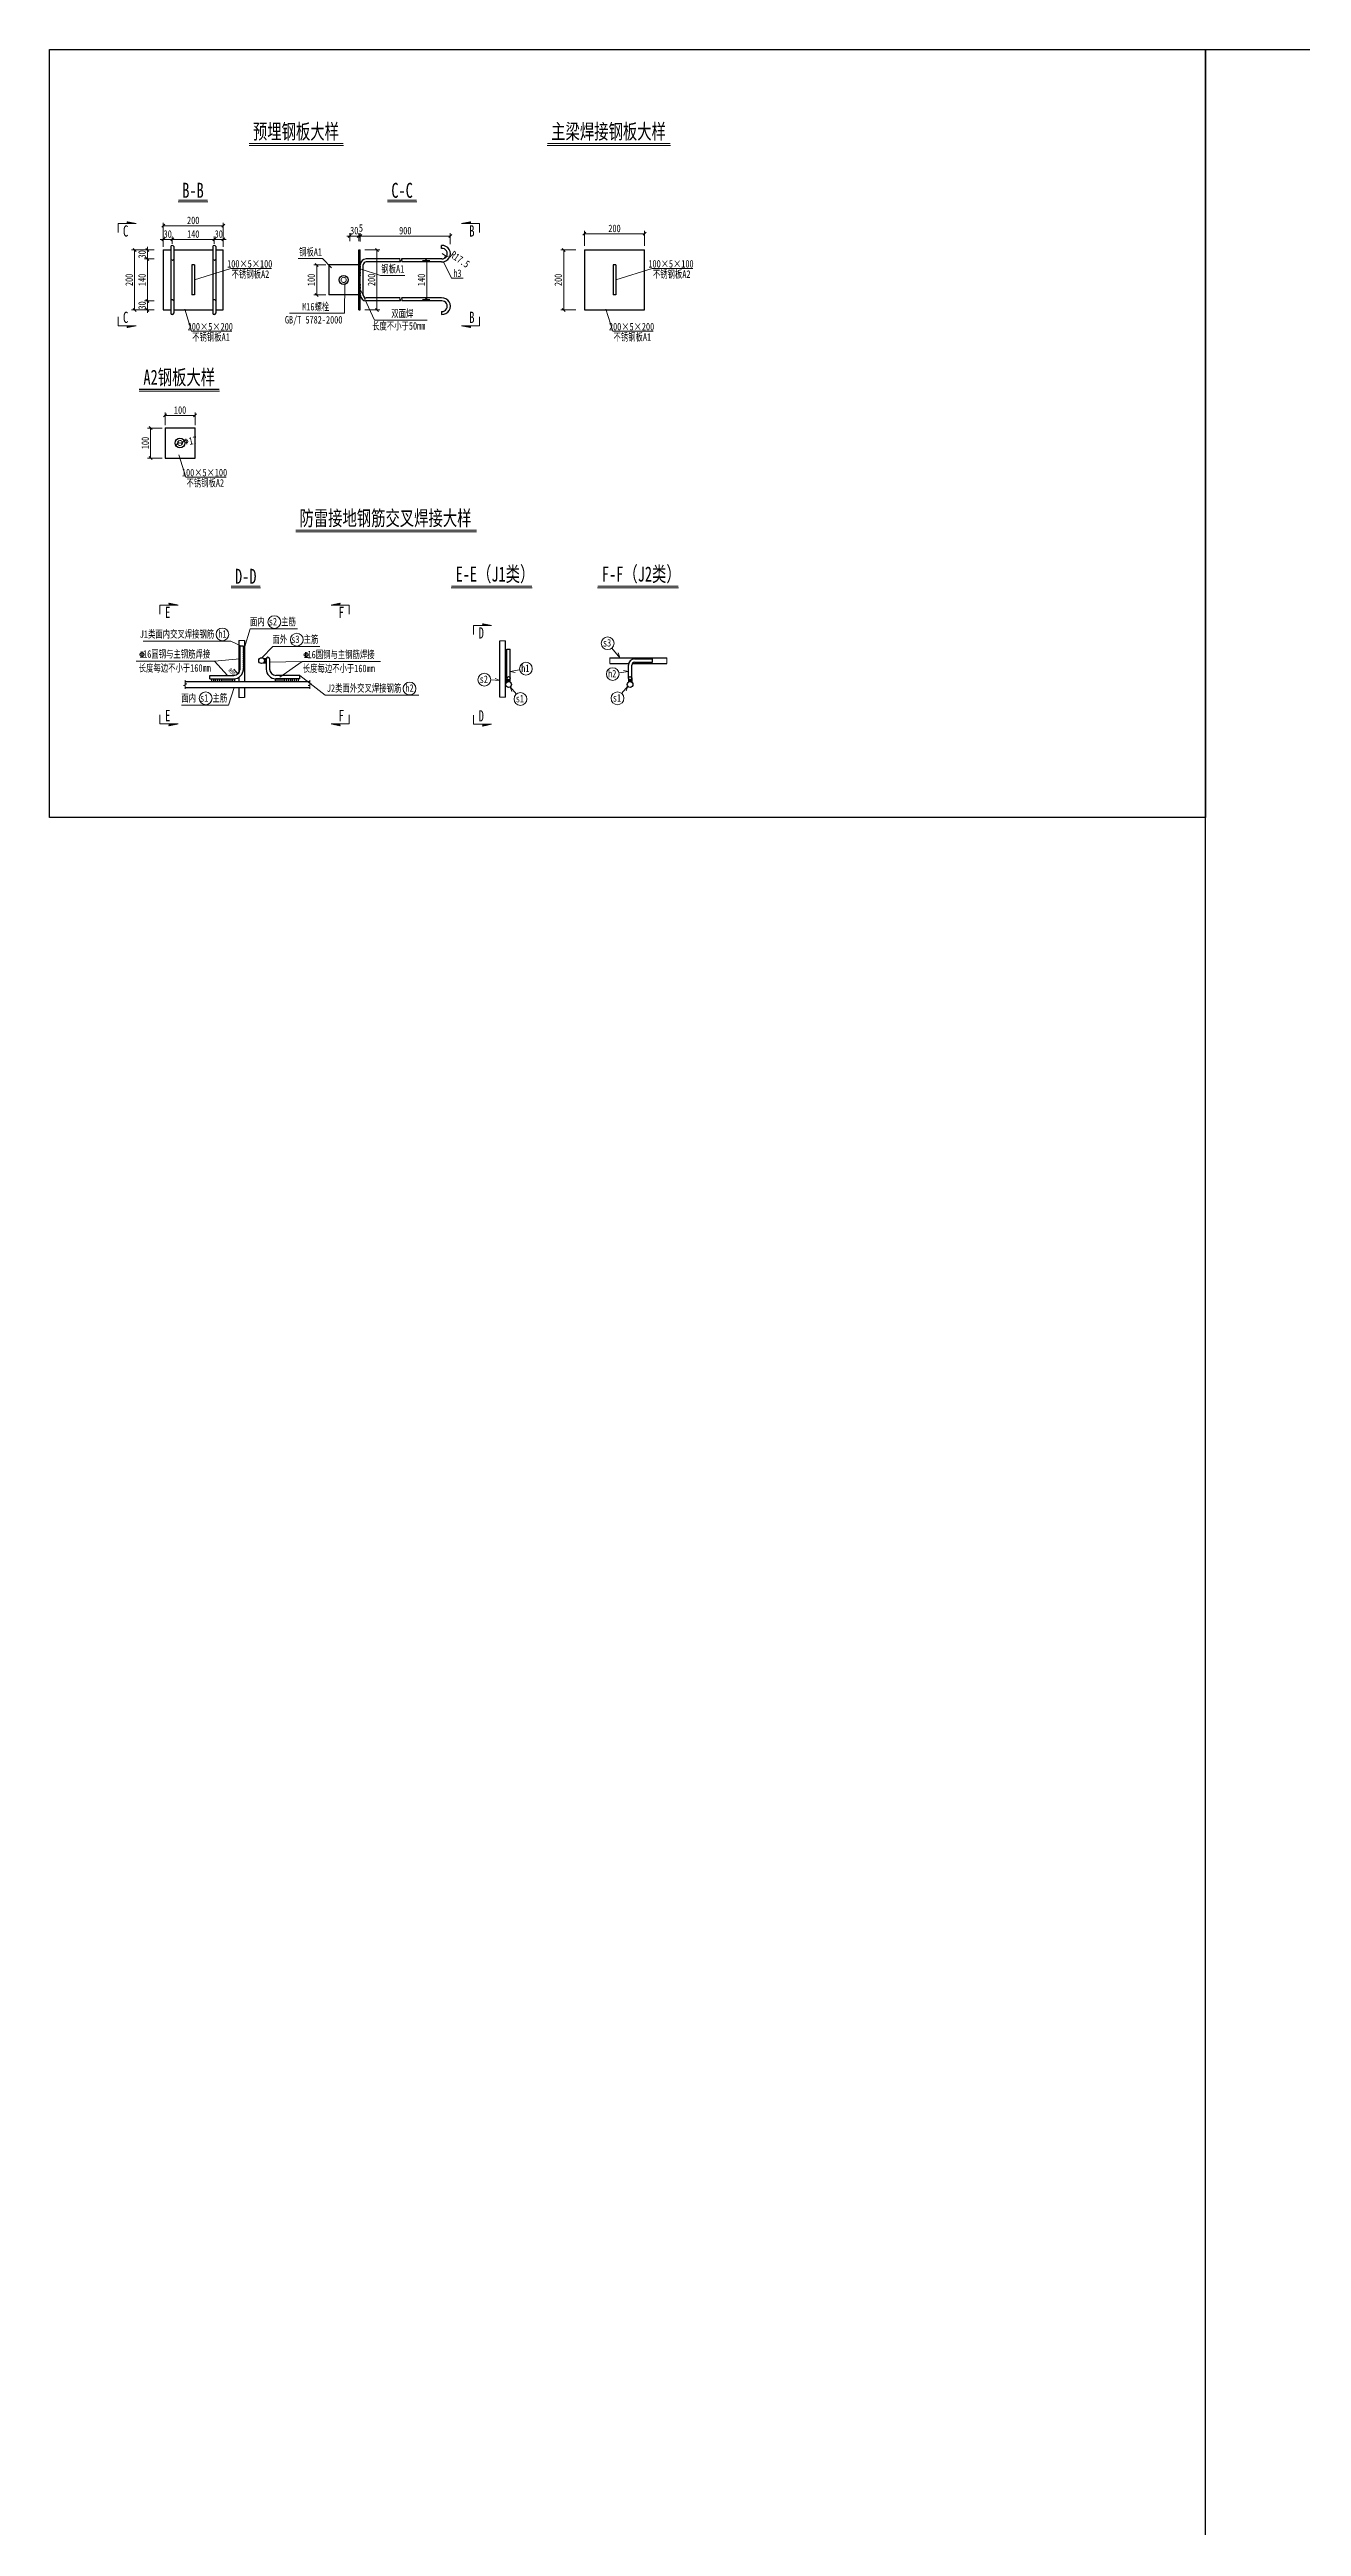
# Model space of a CAD drawing. Header units: millimetres. Extents: x 18555 to 22790, y 4334 to 6892.
# Drawn here: x 18555 to 18972, y 6067 to 6892 of the extents above; entities that cross this region are included whole.
import ezdxf
from ezdxf.enums import TextEntityAlignment as Align

# ---------------------------------------------------------------- set-up
doc = ezdxf.new("R2010")
doc.units = ezdxf.units.MM
doc.linetypes.add('DASHED', pattern=[0.75, 0.5, -0.25])
doc.layers.get('0').update_dxf_attribs({"lineweight": 15})
doc.layers.get('Defpoints').update_dxf_attribs({"color": 8})
for name, color, linetype, lineweight in [('Dim', 4, 'Continuous', 15), ('文字', 7, 'Continuous', 15), ('标注', 4, 'Continuous', 13), ('标注线及字体', 2, 'Continuous', 15), ('虚线', 7, 'DASHED', 15)]:
    doc.layers.add(name, color=color, linetype=linetype, lineweight=lineweight)
doc.layers.add('LINE', color=1, linetype='Continuous')
doc.layers.add('钢筋图构造线', color=7, linetype='Continuous')
doc.styles.add('111', font='仿宋_GB2312.TTF', dxfattribs={"width": 0.7})
doc.styles.add('BM_Dim', font='', dxfattribs={"width": 0.85})
doc.styles.add('FS', font='', dxfattribs={"width": 0.75})
doc.styles.get('BM_Dim').set_extended_font_data('仿宋_GB2312')
doc.styles.get('FS').set_extended_font_data('仿宋_GB2312')
doc.dimstyles.new('200', dxfattribs={"dimscale": 0, "dimtxt": 2.5, "dimasz": 1, "dimexe": 1, "dimexo": 1, "dimgap": 0.6, "dimtad": 1, "dimdec": 1, "dimlfac": 10, "dimdsep": 46, "dimtxsty": '111', "dimblk": 'OBLIQUE', "dimcen": 0, "dimclrd": 4, "dimclre": 4, "dimclrt": 4, "dimadec": 1, "dimazin": 2, "dimtfac": 1, "dimtdec": 0, "dimtix": 1, "dimtmove": 2, "dimatfit": 3, "dimfxl": 4, "dimfxlon": 1, "dimtolj": 1, "dimlwd": -1, "dimlwe": -1, "dimarcsym": 0})

# ---------------------------------------------------------------- blocks, each defined once
blk = doc.blocks.new('_Oblique')
at = {"color": 0, "linetype": 'ByBlock', "lineweight": -2}
blk.add_line((-0.5, -0.5), (0.5, 0.5), dxfattribs=at)
blk = doc.blocks.new('*D27')
at = {"color": 4}
for p, q in [((18592.79, 6829.34), (18592.79, 6834.34)), ((18592.79, 6833.34), (18612.79, 6833.34)), ((18612.79, 6829.34), (18612.79, 6834.34))]:
    blk.add_line(p, q, dxfattribs=at)
at = {"layer": 'Defpoints', "color": 0}
for p in [(18612.79, 6833.34), (18592.79, 6825.31), (18612.79, 6825.31)]:
    blk.add_point(p, dxfattribs=at)
at = {"color": 4, "rotation": 180}
blk.add_blockref('_Oblique', (18592.79, 6833.34), dxfattribs=at)
at = {"color": 4}
blk.add_blockref('_Oblique', (18612.79, 6833.34), dxfattribs=at)
at = {"color": 4, "insert": (18602.79, 6835.13), "char_height": 2.5, "attachment_point": 5, "style": '111'}
blk.add_mtext('\\A1;200', dxfattribs=at)
blk = doc.blocks.new('*D28')
at = {"color": 4}
for p, q in [((18592.79, 6828.78), (18591.79, 6828.78)), ((18592.79, 6826.31), (18592.79, 6829.78)), ((18592.79, 6828.78), (18595.79, 6828.78)), ((18595.79, 6827.81), (18595.79, 6829.78)), ((18595.79, 6828.78), (18596.79, 6828.78))]:
    blk.add_line(p, q, dxfattribs=at)
at = {"layer": 'Defpoints', "color": 0}
for p in [(18592.79, 6825.31), (18595.79, 6828.78), (18595.79, 6826.81)]:
    blk.add_point(p, dxfattribs=at)
at = {"color": 4}
blk.add_blockref('_Oblique', (18592.79, 6828.78), dxfattribs=at)
at = {"color": 4, "rotation": 180}
blk.add_blockref('_Oblique', (18595.79, 6828.78), dxfattribs=at)
at = {"color": 4, "insert": (18594.29, 6830.57), "char_height": 2.5, "attachment_point": 5, "style": '111'}
blk.add_mtext('\\A1;30', dxfattribs=at)
blk = doc.blocks.new('*D29')
at = {"color": 4}
for p, q in [((18595.79, 6827.29), (18595.79, 6829.78)), ((18595.79, 6828.78), (18609.79, 6828.78)), ((18609.79, 6827.29), (18609.79, 6829.78))]:
    blk.add_line(p, q, dxfattribs=at)
at = {"layer": 'Defpoints', "color": 0}
for p in [(18595.79, 6826.29), (18609.79, 6828.78), (18609.79, 6826.29)]:
    blk.add_point(p, dxfattribs=at)
at = {"color": 4, "rotation": 180}
blk.add_blockref('_Oblique', (18595.79, 6828.78), dxfattribs=at)
at = {"color": 4}
blk.add_blockref('_Oblique', (18609.79, 6828.78), dxfattribs=at)
at = {"color": 4, "insert": (18602.79, 6830.57), "char_height": 2.5, "attachment_point": 5, "style": '111'}
blk.add_mtext('\\A1;140', dxfattribs=at)
blk = doc.blocks.new('*D30')
at = {"color": 4}
for p, q in [((18609.79, 6828.78), (18608.79, 6828.78)), ((18609.79, 6827.81), (18609.79, 6829.78)), ((18609.79, 6828.78), (18612.79, 6828.78)), ((18612.79, 6826.31), (18612.79, 6829.78)), ((18612.79, 6828.78), (18613.79, 6828.78))]:
    blk.add_line(p, q, dxfattribs=at)
at = {"layer": 'Defpoints', "color": 0}
for p in [(18609.79, 6826.81), (18612.79, 6828.78), (18612.79, 6825.31)]:
    blk.add_point(p, dxfattribs=at)
at = {"color": 4}
blk.add_blockref('_Oblique', (18609.79, 6828.78), dxfattribs=at)
at = {"color": 4, "rotation": 180}
blk.add_blockref('_Oblique', (18612.79, 6828.78), dxfattribs=at)
at = {"color": 4, "insert": (18611.29, 6830.57), "char_height": 2.5, "attachment_point": 5, "style": '111'}
blk.add_mtext('\\A1;30', dxfattribs=at)
blk = doc.blocks.new('*D31')
at = {"color": 4}
for p, q in [((18587.25, 6825.31), (18582.25, 6825.31)), ((18583.25, 6825.31), (18583.25, 6805.31)), ((18587.25, 6805.31), (18582.25, 6805.31))]:
    blk.add_line(p, q, dxfattribs=at)
at = {"layer": 'Defpoints', "color": 0}
for p in [(18590.79, 6825.31), (18583.25, 6805.31), (18590.79, 6805.31)]:
    blk.add_point(p, dxfattribs=at)
at = {"color": 4}
for p, rotation in [((18583.25, 6825.31), 90), ((18583.25, 6805.31), 270)]:
    blk.add_blockref('_Oblique', p, dxfattribs=dict(at, rotation=rotation))
at = {"color": 4, "insert": (18581.46, 6815.31), "char_height": 2.5, "attachment_point": 5, "rotation": 90, "style": '111'}
blk.add_mtext('\\A1;200', dxfattribs=at)
blk = doc.blocks.new('*D32')
at = {"color": 4}
for p, q in [((18589.79, 6825.31), (18586.55, 6825.31)), ((18587.55, 6825.31), (18587.55, 6826.31)), ((18587.55, 6825.31), (18587.55, 6822.31)), ((18589.79, 6822.31), (18586.55, 6822.31)), ((18587.55, 6822.31), (18587.55, 6821.31))]:
    blk.add_line(p, q, dxfattribs=at)
at = {"layer": 'Defpoints', "color": 0}
for p in [(18590.79, 6825.31), (18587.55, 6822.31), (18590.79, 6822.31)]:
    blk.add_point(p, dxfattribs=at)
at = {"color": 4}
for p, rotation in [((18587.55, 6825.31), 270), ((18587.55, 6822.31), 90)]:
    blk.add_blockref('_Oblique', p, dxfattribs=dict(at, rotation=rotation))
at = {"color": 4, "insert": (18585.76, 6823.81), "char_height": 2.5, "attachment_point": 5, "rotation": 90, "style": '111'}
blk.add_mtext('\\A1;30', dxfattribs=at)
blk = doc.blocks.new('*D33')
at = {"color": 4}
for p, q in [((18589.79, 6822.31), (18586.55, 6822.31)), ((18587.55, 6822.31), (18587.55, 6808.31)), ((18589.79, 6808.31), (18586.55, 6808.31))]:
    blk.add_line(p, q, dxfattribs=at)
at = {"layer": 'Defpoints', "color": 0}
for p in [(18590.79, 6822.31), (18587.55, 6808.31), (18590.79, 6808.31)]:
    blk.add_point(p, dxfattribs=at)
at = {"color": 4}
for p, rotation in [((18587.55, 6822.31), 90), ((18587.55, 6808.31), 270)]:
    blk.add_blockref('_Oblique', p, dxfattribs=dict(at, rotation=rotation))
at = {"color": 4, "insert": (18585.76, 6815.31), "char_height": 2.5, "attachment_point": 5, "rotation": 90, "style": '111'}
blk.add_mtext('\\A1;140', dxfattribs=at)
blk = doc.blocks.new('*D34')
at = {"color": 4}
for p, q in [((18589.79, 6808.31), (18586.55, 6808.31)), ((18587.55, 6808.31), (18587.55, 6809.31)), ((18587.55, 6808.31), (18587.55, 6805.31)), ((18589.79, 6805.31), (18586.55, 6805.31)), ((18587.55, 6805.31), (18587.55, 6804.31))]:
    blk.add_line(p, q, dxfattribs=at)
at = {"layer": 'Defpoints', "color": 0}
for p in [(18590.79, 6808.31), (18587.55, 6805.31), (18590.79, 6805.31)]:
    blk.add_point(p, dxfattribs=at)
at = {"color": 4}
for p, rotation in [((18587.55, 6808.31), 270), ((18587.55, 6805.31), 90)]:
    blk.add_blockref('_Oblique', p, dxfattribs=dict(at, rotation=rotation))
at = {"color": 4, "insert": (18585.76, 6806.81), "char_height": 2.5, "attachment_point": 5, "rotation": 90, "style": '111'}
blk.add_mtext('\\A1;30', dxfattribs=at)
blk = doc.blocks.new('*D35')
at = {"color": 4}
for p, q in [((18654.91, 6829.93), (18653.91, 6829.93)), ((18654.91, 6828.24), (18654.91, 6830.93)), ((18654.91, 6829.93), (18657.91, 6829.93)), ((18657.91, 6828.24), (18657.91, 6830.93)), ((18657.91, 6829.93), (18658.91, 6829.93))]:
    blk.add_line(p, q, dxfattribs=at)
at = {"layer": 'Defpoints', "color": 0}
for p in [(18654.91, 6827.24), (18657.91, 6829.93), (18657.91, 6827.24)]:
    blk.add_point(p, dxfattribs=at)
at = {"color": 4}
blk.add_blockref('_Oblique', (18654.91, 6829.93), dxfattribs=at)
at = {"color": 4, "rotation": 180}
blk.add_blockref('_Oblique', (18657.91, 6829.93), dxfattribs=at)
at = {"color": 4, "insert": (18656.41, 6831.72), "char_height": 2.5, "attachment_point": 5, "style": '111'}
blk.add_mtext('\\A1;30', dxfattribs=at)
blk = doc.blocks.new('*D36')
at = {"color": 4}
for p, q in [((18657.91, 6829.93), (18656.91, 6829.93)), ((18657.91, 6828.24), (18657.91, 6830.93)), ((18657.91, 6829.93), (18658.41, 6829.93)), ((18658.41, 6828.24), (18658.41, 6830.93)), ((18658.41, 6829.93), (18659.41, 6829.93))]:
    blk.add_line(p, q, dxfattribs=at)
at = {"layer": 'Defpoints', "color": 0}
for p in [(18657.91, 6827.24), (18658.41, 6829.93), (18658.41, 6827.24)]:
    blk.add_point(p, dxfattribs=at)
at = {"color": 4}
blk.add_blockref('_Oblique', (18657.91, 6829.93), dxfattribs=at)
at = {"color": 4, "rotation": 180}
blk.add_blockref('_Oblique', (18658.41, 6829.93), dxfattribs=at)
at = {"color": 4, "insert": (18658.65, 6832.59), "char_height": 2.5, "attachment_point": 5, "style": '111'}
blk.add_mtext('\\A1;5', dxfattribs=at)
blk = doc.blocks.new('*D38')
at = {"color": 4}
for p, q in [((18679.13, 6821.81), (18681.58, 6821.81)), ((18680.58, 6821.81), (18680.58, 6808.81)), ((18679.13, 6808.81), (18681.58, 6808.81))]:
    blk.add_line(p, q, dxfattribs=at)
at = {"layer": 'Defpoints', "color": 0}
for p in [(18678.13, 6821.81), (18678.13, 6808.81), (18680.58, 6808.81)]:
    blk.add_point(p, dxfattribs=at)
at = {"color": 4}
for p, rotation in [((18680.58, 6821.81), 90), ((18680.58, 6808.81), 270)]:
    blk.add_blockref('_Oblique', p, dxfattribs=dict(at, rotation=rotation))
at = {"color": 4, "insert": (18678.79, 6815.31), "char_height": 2.5, "attachment_point": 5, "rotation": 90, "style": '111'}
blk.add_mtext('\\A1;140', dxfattribs=at)
blk = doc.blocks.new('*D39')
at = {"color": 4}
for p, q in [((18659.94, 6825.31), (18664.94, 6825.31)), ((18663.94, 6825.31), (18663.94, 6805.31)), ((18659.94, 6805.31), (18664.94, 6805.31))]:
    blk.add_line(p, q, dxfattribs=at)
at = {"layer": 'Defpoints', "color": 0}
for p in [(18658.41, 6825.31), (18658.41, 6805.31), (18663.94, 6805.31)]:
    blk.add_point(p, dxfattribs=at)
at = {"color": 4}
for p, rotation in [((18663.94, 6825.31), 90), ((18663.94, 6805.31), 270)]:
    blk.add_blockref('_Oblique', p, dxfattribs=dict(at, rotation=rotation))
at = {"color": 4, "insert": (18662.15, 6815.31), "char_height": 2.5, "attachment_point": 5, "rotation": 90, "style": '111'}
blk.add_mtext('\\A1;200', dxfattribs=at)
blk = doc.blocks.new('fi')
at = {"layer": '标注', "color": 7, "lineweight": 18}
for p, q in [((0.04, 0), (1.56, 0)), ((0.51, 0), (0.51, 2.25)), ((1.09, 0), (1.09, 2.25))]:
    blk.add_line(p, q, dxfattribs=at)
blk.add_ellipse((0.8, 1.09), major_axis=(0.927, 0), ratio=0.701732, dxfattribs=at)
blk = doc.blocks.new('*D26')
at = {"color": 4}
for p, q in [((18658.41, 6828.14), (18658.41, 6830.93)), ((18658.41, 6829.93), (18688.41, 6829.93)), ((18688.41, 6827.2), (18688.41, 6830.93))]:
    blk.add_line(p, q, dxfattribs=at)
at = {"layer": 'Defpoints', "color": 0}
for p in [(18658.41, 6827.14), (18688.41, 6829.93), (18688.41, 6826.2)]:
    blk.add_point(p, dxfattribs=at)
at = {"color": 4, "rotation": 180}
blk.add_blockref('_Oblique', (18658.41, 6829.93), dxfattribs=at)
at = {"color": 4}
blk.add_blockref('_Oblique', (18688.41, 6829.93), dxfattribs=at)
at = {"color": 4, "insert": (18673.41, 6831.72), "char_height": 2.5, "attachment_point": 5, "style": '111'}
blk.add_mtext('\\A1;900', dxfattribs=at)
blk = doc.blocks.new('*D40')
at = {"color": 4}
for p, q in [((18687.1, 6823.06), (18685.66, 6824.06)), ((18685.66, 6824.06), (18687.1, 6823.06))]:
    blk.add_line(p, q, dxfattribs=at)
at = {"layer": 'Defpoints', "color": 0}
for p in [(18685.66, 6824.06), (18687.1, 6823.06)]:
    blk.add_point(p, dxfattribs=at)
at = {"color": 4, "rotation": 325.5071141851493}
blk.add_blockref('_Oblique', (18687.1, 6823.06), dxfattribs=at)
at = {"color": 4, "insert": (18691.62, 6822.13), "char_height": 2.5, "attachment_point": 5, "rotation": 325.50711, "style": '111'}
blk.add_mtext('\\A1;R17.5', dxfattribs=at)
blk = doc.blocks.new('剖面箭头')
at = {"ltscale": 10}
h = blk.add_hatch(dxfattribs=at)
h.set_pattern_fill('ANSI31', color=2, style=0)
h.set_pattern_definition([(45, (-182.99888, -777.8594), (-0.088388348, 0.088388348), [])])
h.paths.add_polyline_path([(6, -3), (3.15, -3), (3, -3.6)])
at = {"color": 3, "ltscale": 10}
blk.add_line((0, 0), (0, -3), dxfattribs=at)
at = {"color": 2, "ltscale": 10}
for p, q in [((0, -3), (6, -3)), ((6, -3), (3, -3.6)), ((3, -3.6), (3.15, -3))]:
    blk.add_line(p, q, dxfattribs=at)
blk = doc.blocks.new('*D65')
at = {"color": 4}
for p, q in [((18730.16, 6825.31), (18725.16, 6825.31)), ((18726.16, 6825.31), (18726.16, 6805.31)), ((18730.16, 6805.31), (18725.16, 6805.31))]:
    blk.add_line(p, q, dxfattribs=at)
at = {"layer": 'Defpoints', "color": 0}
for p in [(18733.7, 6825.31), (18726.16, 6805.31), (18733.7, 6805.31)]:
    blk.add_point(p, dxfattribs=at)
at = {"color": 4}
for p, rotation in [((18726.16, 6825.31), 90), ((18726.16, 6805.31), 270)]:
    blk.add_blockref('_Oblique', p, dxfattribs=dict(at, rotation=rotation))
at = {"color": 4, "insert": (18724.37, 6815.31), "char_height": 2.5, "attachment_point": 5, "rotation": 90, "style": '111'}
blk.add_mtext('\\A1;200', dxfattribs=at)
blk = doc.blocks.new('*D64')
at = {"color": 4}
for p, q in [((18733.09, 6826.66), (18733.09, 6831.66)), ((18733.09, 6830.66), (18753.09, 6830.66)), ((18753.09, 6826.66), (18753.09, 6831.66))]:
    blk.add_line(p, q, dxfattribs=at)
at = {"layer": 'Defpoints', "color": 0}
for p in [(18753.09, 6830.66), (18733.09, 6822.63), (18753.09, 6822.63)]:
    blk.add_point(p, dxfattribs=at)
at = {"color": 4, "rotation": 180}
blk.add_blockref('_Oblique', (18733.09, 6830.66), dxfattribs=at)
at = {"color": 4}
blk.add_blockref('_Oblique', (18753.09, 6830.66), dxfattribs=at)
at = {"color": 4, "insert": (18743.09, 6832.45), "char_height": 2.5, "attachment_point": 5, "style": '111'}
blk.add_mtext('\\A1;200', dxfattribs=at)
blk = doc.blocks.new('*D76')
at = {"color": 4}
for p, q in [((18646.91, 6820.31), (18642.9, 6820.31)), ((18643.9, 6820.31), (18643.9, 6810.31)), ((18646.91, 6810.31), (18642.9, 6810.31))]:
    blk.add_line(p, q, dxfattribs=at)
at = {"layer": 'Defpoints', "color": 0}
for p in [(18647.91, 6820.31), (18643.9, 6810.31), (18647.91, 6810.31)]:
    blk.add_point(p, dxfattribs=at)
at = {"color": 4}
for p, rotation in [((18643.9, 6820.31), 90), ((18643.9, 6810.31), 270)]:
    blk.add_blockref('_Oblique', p, dxfattribs=dict(at, rotation=rotation))
at = {"color": 4, "insert": (18642.11, 6815.31), "char_height": 2.5, "attachment_point": 5, "rotation": 90, "style": '111'}
blk.add_mtext('\\A1;100', dxfattribs=at)
blk = doc.blocks.new('*D81')
at = {"color": 4}
for p, q in [((18593.41, 6766.97), (18593.41, 6771.15)), ((18593.41, 6770.15), (18603.41, 6770.15)), ((18603.41, 6766.97), (18603.41, 6771.15))]:
    blk.add_line(p, q, dxfattribs=at)
at = {"layer": 'Defpoints', "color": 0}
for p in [(18593.41, 6765.97), (18603.41, 6770.15), (18603.41, 6765.97)]:
    blk.add_point(p, dxfattribs=at)
at = {"color": 4, "rotation": 180}
blk.add_blockref('_Oblique', (18593.41, 6770.15), dxfattribs=at)
at = {"color": 4}
blk.add_blockref('_Oblique', (18603.41, 6770.15), dxfattribs=at)
at = {"color": 4, "insert": (18598.41, 6771.94), "char_height": 2.5, "attachment_point": 5, "style": '111'}
blk.add_mtext('\\A1;100', dxfattribs=at)
blk = doc.blocks.new('*D80')
at = {"color": 4}
for p, q in [((18592.41, 6765.97), (18587.61, 6765.97)), ((18588.61, 6765.97), (18588.61, 6755.97)), ((18592.41, 6755.97), (18587.61, 6755.97))]:
    blk.add_line(p, q, dxfattribs=at)
at = {"layer": 'Defpoints', "color": 0}
for p in [(18593.41, 6765.97), (18588.61, 6755.97), (18593.41, 6755.97)]:
    blk.add_point(p, dxfattribs=at)
at = {"color": 4}
for p, rotation in [((18588.61, 6765.97), 90), ((18588.61, 6755.97), 270)]:
    blk.add_blockref('_Oblique', p, dxfattribs=dict(at, rotation=rotation))
at = {"color": 4, "insert": (18586.82, 6760.97), "char_height": 2.5, "attachment_point": 5, "rotation": 90, "style": '111'}
blk.add_mtext('\\A1;100', dxfattribs=at)
blk = doc.blocks.new('*D79')
at = {"color": 4}
for p, q in [((18597.55, 6760.81), (18599.22, 6761.14)), ((18597.55, 6760.81), (18597.55, 6760.81)), ((18599.22, 6761.14), (18599.22, 6761.14))]:
    blk.add_line(p, q, dxfattribs=at)
at = {"layer": 'Defpoints', "color": 0}
for p in [(18597.55, 6760.81), (18599.22, 6761.14)]:
    blk.add_point(p, dxfattribs=at)
at = {"color": 4}
for p, rotation in [((18597.55, 6760.81), 11.23642248134562), ((18599.22, 6761.14), 191.2364224813456)]:
    blk.add_blockref('_Oblique', p, dxfattribs=dict(at, rotation=rotation))
at = {"color": 4, "insert": (18602.7, 6761.83), "char_height": 2.5, "attachment_point": 5, "rotation": 11.23642, "style": '111'}
blk.add_mtext('\\A1;17', dxfattribs=at)

msp = doc.modelspace()

# ---------------------------------------------------------------- linework, layer by layer
at = {"color": 4}
for p, q in [((18621.393, 6860.107), (18652.782, 6860.107)), ((18720.669, 6860.107), (18761.726, 6860.107)), ((18597.82, 6841.264), (18607.623, 6841.264)), ((18667.44, 6841.264), (18677.243, 6841.264)), ((18584.753, 6778.251), (18611.488, 6778.251)), ((18636.927, 6731.337), (18697.13, 6731.337)), ((18615.375, 6712.687), (18625.178, 6712.687)), ((18688.714, 6712.69), (18715.639, 6712.69)), ((18737.444, 6712.69), (18764.369, 6712.69)), ((18617.67, 6684.09), (18616.279, 6685.637))]:
    msp.add_line(p, q, dxfattribs=at)
for p, q in [((18617.959, 6695.223), (18619.879, 6695.223)), ((18704.917, 6695.094), (18706.837, 6695.094)), ((18616.279, 6685.637), (18617.67, 6684.09)), ((18741.528, 6687.517), (18741.528, 6689.437)), ((18760.535, 6689.437), (18760.535, 6687.517)), ((18617.959, 6676.216), (18619.879, 6676.216)), ((18704.917, 6676.269), (18706.837, 6676.269))]:
    msp.add_line(p, q)
at = {"color": 6, "const_width": 0.36}
for points in [[(18621.393, 6860.707), (18652.782, 6860.707)], [(18720.669, 6860.707), (18761.726, 6860.707)], [(18597.82, 6841.864), (18607.623, 6841.864)], [(18667.44, 6841.864), (18677.243, 6841.864)], [(18584.753, 6778.851), (18611.488, 6778.851)], [(18636.927, 6731.937), (18697.13, 6731.937)], [(18615.375, 6713.287), (18625.178, 6713.287)], [(18688.714, 6713.29), (18715.639, 6713.29)], [(18737.444, 6713.29), (18764.369, 6713.29)]]:
    msp.add_lwpolyline(points, dxfattribs=at)
at = {"layer": 'Defpoints'}
for points in [[(18554.943, 6892.047), (18939.943, 6892.047), (18939.943, 6636.247), (18554.943, 6636.247)], [(18939.943, 6892.047), (22789.943, 6892.047), (22789.943, 4334.047), (18939.943, 4334.047)]]:
    msp.add_lwpolyline(points, close=True, dxfattribs=at)
at = {"layer": 'Dim'}
for p, q in [((18603.245, 6815.306), (18615.36, 6819.13)), ((18615.36, 6819.13), (18628.832, 6819.13)), ((18637.754, 6822.421), (18645.887, 6822.421)), ((18645.887, 6822.421), (18648.884, 6819.36)), ((18658.246, 6820.306), (18658.572, 6820.306)), ((18658.246, 6819.806), (18658.572, 6819.806)), ((18658.246, 6819.306), (18658.572, 6819.306)), ((18658.246, 6818.806), (18658.572, 6818.806)), ((18658.246, 6818.306), (18658.572, 6818.306)), ((18658.246, 6817.806), (18658.572, 6817.806)), ((18658.246, 6817.306), (18658.572, 6817.306)), ((18658.246, 6816.806), (18658.572, 6816.806)), ((18665.149, 6816.794), (18658.409, 6818.987)), ((18665.149, 6816.794), (18673.281, 6816.794)), ((18686.187, 6821.353), (18688.77, 6815.847)), ((18688.77, 6815.847), (18692.713, 6815.847)), ((18743.541, 6815.306), (18755.656, 6819.13)), ((18755.656, 6819.13), (18769.128, 6819.13)), ((18653.281, 6814.148), (18653.145, 6804.199)), ((18658.246, 6813.806), (18658.572, 6813.806)), ((18658.246, 6813.306), (18658.572, 6813.306)), ((18658.246, 6812.806), (18658.572, 6812.806)), ((18658.246, 6812.306), (18658.572, 6812.306)), ((18658.246, 6811.806), (18658.572, 6811.806)), ((18658.246, 6811.306), (18658.572, 6811.306)), ((18658.246, 6810.806), (18658.572, 6810.806)), ((18658.246, 6810.306), (18658.572, 6810.306)), ((18658.572, 6811.806), (18663.204, 6801.922)), ((18599.945, 6805.601), (18602.227, 6798.184)), ((18634.905, 6804.199), (18653.145, 6804.199)), ((18663.204, 6801.922), (18680.722, 6801.922)), ((18740.241, 6805.601), (18742.523, 6798.184)), ((18602.227, 6798.184), (18615.7, 6798.184)), ((18742.523, 6798.184), (18755.996, 6798.184)), ((18600.715, 6760.583), (18600.346, 6762.366)), ((18598.029, 6756.995), (18600.311, 6749.578)), ((18600.311, 6749.578), (18613.783, 6749.578)), ((18586.122, 6694.963), (18615.303, 6694.963)), ((18618.919, 6693.287), (18615.303, 6694.963)), ((18619.879, 6692.885), (18621.79, 6699.086)), ((18621.79, 6699.086), (18637.469, 6699.086)), ((18625.629, 6689.434), (18629.263, 6693.222)), ((18629.263, 6693.222), (18644.942, 6693.222)), ((18706.837, 6692.039), (18707.237, 6692.039)), ((18744.855, 6689.437), (18742.161, 6692.644)), ((18583.737, 6688.305), (18609.856, 6688.305)), ((18618.359, 6689.094), (18609.856, 6688.305)), ((18609.856, 6688.305), (18614.16, 6683.557)), ((18628.213, 6688.022), (18639.034, 6688.153)), ((18639.034, 6688.153), (18631.68, 6682.977)), ((18638.236, 6683.557), (18646.782, 6676.954)), ((18665.153, 6688.153), (18639.034, 6688.153)), ((18706.837, 6691.539), (18707.237, 6691.539)), ((18706.837, 6691.039), (18707.237, 6691.039)), ((18706.837, 6690.539), (18707.237, 6690.539)), ((18706.837, 6690.039), (18707.237, 6690.039)), ((18706.837, 6689.539), (18707.237, 6689.539)), ((18706.837, 6689.039), (18707.237, 6689.039)), ((18706.837, 6688.539), (18707.237, 6688.539)), ((18706.837, 6688.039), (18707.237, 6688.039)), ((18707.237, 6687.539), (18706.837, 6687.539)), ((18708.357, 6684.888), (18711.479, 6685.435)), ((18708.357, 6684.888), (18710.009, 6684.564)), ((18744.855, 6689.437), (18744.307, 6691.029)), ((18747.715, 6684.911), (18744.593, 6684.364)), ((18747.715, 6684.911), (18746.063, 6685.235)), ((18750.06, 6689.201), (18750.06, 6688.874)), ((18750.06, 6687.754), (18750.06, 6688.081)), ((18750.56, 6689.201), (18750.56, 6688.874)), ((18750.56, 6687.754), (18750.56, 6688.081)), ((18751.06, 6689.201), (18751.06, 6688.874)), ((18751.06, 6687.754), (18751.06, 6688.081)), ((18751.56, 6689.201), (18751.56, 6688.874)), ((18751.56, 6687.754), (18751.56, 6688.081)), ((18752.06, 6689.201), (18752.06, 6688.874)), ((18752.06, 6687.754), (18752.06, 6688.081)), ((18752.56, 6689.201), (18752.56, 6688.874)), ((18752.56, 6687.754), (18752.56, 6688.081)), ((18753.06, 6689.201), (18753.06, 6688.874)), ((18753.06, 6687.754), (18753.06, 6688.081)), ((18753.56, 6689.201), (18753.56, 6688.874)), ((18753.56, 6687.754), (18753.56, 6688.081)), ((18754.06, 6689.201), (18754.06, 6688.874)), ((18754.06, 6687.754), (18754.06, 6688.081)), ((18754.56, 6689.201), (18754.56, 6688.874)), ((18754.56, 6687.754), (18754.56, 6688.081)), ((18755.06, 6689.201), (18755.06, 6688.874)), ((18755.06, 6687.754), (18755.06, 6688.081)), ((18755.56, 6689.201), (18755.56, 6688.874)), ((18755.56, 6687.754), (18755.56, 6688.081)), ((18599.593, 6680.229), (18600.672, 6680.805)), ((18600.132, 6680.229), (18599.593, 6680.229)), ((18600.132, 6680.805), (18600.132, 6681.977)), ((18600.132, 6680.805), (18600.672, 6680.805)), ((18600.132, 6679.057), (18600.132, 6680.229)), ((18616.439, 6679.557), (18614.591, 6673.67)), ((18641.071, 6680.229), (18642.151, 6680.805)), ((18641.611, 6680.229), (18641.071, 6680.229)), ((18641.611, 6680.805), (18641.611, 6681.977)), ((18641.611, 6680.805), (18642.151, 6680.805)), ((18641.611, 6679.057), (18641.611, 6680.229)), ((18646.782, 6676.954), (18677.902, 6676.954)), ((18704.917, 6681.893), (18701.862, 6682.035)), ((18704.917, 6681.893), (18703.377, 6682.57)), ((18708.362, 6679.741), (18710.4, 6677.314)), ((18708.362, 6679.741), (18708.909, 6678.149)), ((18747.487, 6679.981), (18745.449, 6677.554)), ((18747.487, 6679.981), (18746.94, 6678.389)), ((18598.912, 6673.67), (18614.591, 6673.67))]:
    msp.add_line(p, q, dxfattribs=at)
for points in [[(18671.685, 6822.306, 0.4142136), (18671.685, 6821.806, 0.4142136), (18671.685, 6821.306, 0.4142136), (18671.685, 6821.806)], [(18672.23, 6821.306, 0.4142136), (18672.23, 6821.806, 0.4142136), (18672.23, 6822.306, 0.4142136), (18672.23, 6821.806)], [(18671.685, 6809.306, 0.4142136), (18671.685, 6808.806, 0.4142136), (18671.685, 6808.306, 0.4142136), (18671.685, 6808.806)], [(18672.207, 6809.281, 0.386872), (18672.23, 6808.806)], [(18672.23, 6808.306, 0.4142136), (18672.23, 6808.806, 0.4142136), (18672.23, 6809.306)]]:
    msp.add_lwpolyline(points, format="xyb", dxfattribs=at)
for centre, radius in [((18600.525, 6761.503), 0.518), ((18629.813, 6701.323), 2.123), ((18612.523, 6697.2), 2.123), ((18637.287, 6695.459), 2.123), ((18740.796, 6694.27), 2.123), ((18699.742, 6682.134), 2.123), ((18713.57, 6685.802), 2.123), ((18742.502, 6683.997), 2.123), ((18606.936, 6675.907), 2.123), ((18674.823, 6679.183), 2.123), ((18711.765, 6675.688), 2.123), ((18744.083, 6675.928), 2.123)]:
    msp.add_circle(centre, radius, dxfattribs=at)
at = {"layer": 'LINE'}
for p, q in [((18592.793, 6825.306), (18595.293, 6825.306)), ((18592.793, 6825.306), (18592.793, 6805.306)), ((18595.293, 6826.406), (18595.293, 6804.206)), ((18596.293, 6826.406), (18596.293, 6804.206)), ((18596.293, 6825.306), (18609.293, 6825.306)), ((18609.293, 6826.406), (18609.293, 6804.206)), ((18610.293, 6826.406), (18610.293, 6804.206)), ((18610.293, 6825.306), (18612.793, 6825.306)), ((18612.793, 6805.306), (18612.793, 6825.306)), ((18657.909, 6805.306), (18657.909, 6825.306)), ((18657.909, 6825.306), (18658.409, 6825.306)), ((18658.409, 6805.306), (18658.409, 6825.306)), ((18685.509, 6825.803), (18685.509, 6826.806)), ((18733.089, 6825.306), (18753.089, 6825.306)), ((18733.089, 6825.306), (18733.089, 6805.306)), ((18753.089, 6805.306), (18753.089, 6825.306)), ((18602.341, 6820.306), (18602.341, 6810.306)), ((18603.245, 6820.306), (18602.341, 6820.306)), ((18603.245, 6820.306), (18603.245, 6810.306)), ((18657.909, 6820.306), (18647.909, 6820.306)), ((18647.909, 6820.306), (18647.909, 6810.306)), ((18657.909, 6820.306), (18657.909, 6810.306)), ((18659.409, 6810.306), (18659.409, 6820.306)), ((18671.685, 6822.306), (18660.409, 6822.306)), ((18671.73, 6821.306), (18660.409, 6821.306)), ((18685.541, 6822.306), (18672.185, 6822.306)), ((18685.503, 6821.306), (18672.23, 6821.306)), ((18743.541, 6820.306), (18742.637, 6820.306)), ((18742.637, 6820.306), (18742.637, 6810.306)), ((18743.541, 6820.306), (18743.541, 6810.306)), ((18603.245, 6810.306), (18602.341, 6810.306)), ((18657.909, 6810.306), (18647.909, 6810.306)), ((18671.73, 6808.306), (18660.396, 6808.306)), ((18671.73, 6809.306), (18660.397, 6809.306)), ((18685.514, 6809.306), (18672.185, 6809.306)), ((18685.509, 6808.306), (18672.23, 6808.306)), ((18743.541, 6810.306), (18742.637, 6810.306)), ((18592.793, 6805.306), (18595.293, 6805.306)), ((18596.293, 6805.306), (18609.293, 6805.306)), ((18610.293, 6805.306), (18612.793, 6805.306)), ((18657.909, 6805.306), (18658.409, 6805.306)), ((18685.509, 6804.808), (18685.509, 6803.806)), ((18733.089, 6805.306), (18753.089, 6805.306)), ((18593.408, 6765.975), (18593.408, 6755.975)), ((18593.408, 6765.975), (18603.408, 6765.975)), ((18603.408, 6755.975), (18603.408, 6765.975)), ((18593.408, 6755.975), (18603.408, 6755.975)), ((18617.959, 6695.223), (18617.959, 6684.411)), ((18618.559, 6693.056), (18618.159, 6693.056)), ((18618.559, 6692.416), (18618.159, 6692.416)), ((18618.559, 6691.776), (18618.159, 6691.776)), ((18618.359, 6693.287), (18618.359, 6685.637)), ((18619.479, 6693.287), (18618.359, 6693.287)), ((18619.279, 6693.056), (18619.679, 6693.056)), ((18619.279, 6692.416), (18619.679, 6692.416)), ((18619.279, 6691.776), (18619.679, 6691.776)), ((18619.479, 6693.287), (18619.479, 6685.637)), ((18619.879, 6695.223), (18619.879, 6681.477)), ((18704.917, 6689.437), (18704.917, 6695.094)), ((18706.837, 6676.269), (18706.837, 6695.094)), ((18707.237, 6686.501), (18707.237, 6692.266)), ((18707.237, 6692.266), (18708.357, 6692.266)), ((18708.357, 6686.755), (18708.357, 6692.266)), ((18608.336, 6683.557), (18616.279, 6683.557)), ((18608.336, 6682.437), (18608.336, 6683.557)), ((18618.559, 6691.136), (18618.159, 6691.136)), ((18618.559, 6690.496), (18618.159, 6690.496)), ((18618.559, 6689.856), (18618.159, 6689.856)), ((18618.559, 6689.216), (18618.159, 6689.216)), ((18618.559, 6688.576), (18618.159, 6688.576)), ((18618.559, 6687.936), (18618.159, 6687.936)), ((18618.559, 6687.296), (18618.159, 6687.296)), ((18618.559, 6686.656), (18618.159, 6686.656)), ((18618.559, 6686.016), (18618.159, 6686.016)), ((18618.57, 6685.376), (18618.159, 6685.376)), ((18619.268, 6685.376), (18619.679, 6685.376)), ((18619.279, 6691.136), (18619.679, 6691.136)), ((18619.279, 6690.496), (18619.679, 6690.496)), ((18619.279, 6689.856), (18619.679, 6689.856)), ((18619.279, 6689.216), (18619.679, 6689.216)), ((18619.279, 6688.576), (18619.679, 6688.576)), ((18619.279, 6687.936), (18619.679, 6687.936)), ((18619.279, 6687.296), (18619.679, 6687.296)), ((18619.279, 6686.656), (18619.679, 6686.656)), ((18619.279, 6686.016), (18619.679, 6686.016)), ((18626.136, 6687.71), (18627.093, 6687.71)), ((18626.18, 6689.21), (18627.117, 6689.21)), ((18626.481, 6688.21), (18627.093, 6688.21)), ((18626.491, 6688.71), (18627.093, 6688.71)), ((18627.093, 6689.047), (18627.093, 6685.637)), ((18628.213, 6689.047), (18628.213, 6685.637)), ((18638.236, 6683.557), (18630.293, 6683.557)), ((18638.236, 6682.437), (18638.236, 6683.557)), ((18704.917, 6676.269), (18704.917, 6689.437)), ((18707.237, 6682.611), (18707.237, 6686.501)), ((18708.357, 6682.611), (18708.357, 6686.755)), ((18741.528, 6689.437), (18760.535, 6689.437)), ((18741.528, 6687.517), (18747.792, 6687.517)), ((18747.715, 6682.611), (18747.715, 6686.957)), ((18748.835, 6682.611), (18748.835, 6686.957)), ((18749.015, 6687.517), (18760.535, 6687.517)), ((18749.795, 6689.037), (18755.786, 6689.037)), ((18749.795, 6687.917), (18755.786, 6687.917)), ((18755.786, 6687.917), (18755.786, 6689.037)), ((18600.132, 6681.477), (18641.611, 6681.477)), ((18600.132, 6679.557), (18641.611, 6679.557)), ((18608.336, 6682.437), (18616.279, 6682.437)), ((18608.86, 6682.437), (18608.86, 6681.477)), ((18609.5, 6682.437), (18609.5, 6681.477)), ((18610.14, 6682.437), (18610.14, 6681.477)), ((18610.78, 6682.437), (18610.78, 6681.477)), ((18611.42, 6682.437), (18611.42, 6681.477)), ((18612.06, 6682.437), (18612.06, 6681.477)), ((18612.7, 6682.437), (18612.7, 6681.477)), ((18613.34, 6682.437), (18613.34, 6681.477)), ((18613.98, 6682.437), (18613.98, 6681.477)), ((18614.62, 6682.437), (18614.62, 6681.477)), ((18615.26, 6682.437), (18615.26, 6681.477)), ((18615.9, 6682.437), (18615.9, 6681.477)), ((18616.54, 6682.448), (18616.54, 6681.477)), ((18617.959, 6682.913), (18617.959, 6681.477)), ((18617.959, 6679.557), (18617.959, 6676.216)), ((18619.879, 6679.557), (18619.879, 6676.216)), ((18630.032, 6682.448), (18630.032, 6681.477)), ((18638.236, 6682.437), (18630.293, 6682.437)), ((18630.672, 6682.437), (18630.672, 6681.477)), ((18631.312, 6682.437), (18631.312, 6681.477)), ((18631.952, 6682.437), (18631.952, 6681.477)), ((18632.592, 6682.437), (18632.592, 6681.477)), ((18633.232, 6682.437), (18633.232, 6681.477)), ((18633.872, 6682.437), (18633.872, 6681.477)), ((18634.512, 6682.437), (18634.512, 6681.477)), ((18635.152, 6682.437), (18635.152, 6681.477)), ((18635.792, 6682.437), (18635.792, 6681.477)), ((18636.432, 6682.437), (18636.432, 6681.477)), ((18637.072, 6682.437), (18637.072, 6681.477)), ((18637.712, 6682.437), (18637.712, 6681.477)), ((18707.265, 6681.297), (18707.265, 6682.439)), ((18707.53, 6682.125), (18707.53, 6681.446)), ((18708.03, 6682.116), (18708.03, 6681.463)), ((18708.348, 6681.297), (18708.348, 6682.511)), ((18747.715, 6682.611), (18747.715, 6681.297)), ((18748.042, 6681.449), (18748.042, 6682.102)), ((18748.542, 6681.439), (18748.542, 6682.119)), ((18748.835, 6682.611), (18748.835, 6681.297))]:
    msp.add_line(p, q, dxfattribs=at)
for centre, radius in [((18652.909, 6815.306), 1.483), ((18598.383, 6760.975), 1.639), ((18625.559, 6688.477), 0.96), ((18707.797, 6680.517), 0.96), ((18707.797, 6682.611), 0.56), ((18748.275, 6680.517), 0.96), ((18748.275, 6682.611), 0.56)]:
    msp.add_circle(centre, radius, dxfattribs=at)
for centre, radius, start, end in [((18595.793, 6826.293), 0.513, 12.680383, 167.319617), ((18609.793, 6826.293), 0.513, 12.680383, 167.319617), ((18685.657, 6824.056), 2.754, 266.921688, 93.078312), ((18685.657, 6824.056), 1.754, 266.188747, 94.836827), ((18660.409, 6820.306), 2, 90, 180), ((18660.409, 6820.306), 1, 90, 180), ((18660.409, 6810.306), 2, 180, 270), ((18660.409, 6810.306), 1, 180, 270), ((18685.657, 6806.556), 2.754, 266.921688, 93.078312), ((18685.657, 6806.556), 1.754, 265.163173, 93.811253), ((18595.793, 6804.318), 0.513, 192.680383, 347.319617), ((18609.793, 6804.318), 0.513, 192.680383, 347.319617), ((18616.279, 6685.637), 3.2, 270, 0), ((18616.279, 6685.637), 2.08, 270, 0), ((18627.653, 6689.047), 0.56, 0, 180), ((18630.293, 6685.637), 3.2, 180, 270), ((18630.293, 6685.637), 2.08, 180, 270), ((18749.795, 6686.957), 2.08, 90, 180), ((18749.795, 6686.957), 0.96, 90, 180), ((18707.797, 6682.611), 0.56, 205.546011, 25.546011), ((18748.275, 6682.611), 0.56, 180, 0)]:
    msp.add_arc(centre, radius, start, end, dxfattribs=at)
at = {"layer": 'LINE', "linetype": 'DASHED', "ltscale": 0.25}
for centre, start, end in [((18595.793, 6822.418), 192.680383, 347.319617), ((18609.793, 6822.418), 192.680383, 347.319617), ((18595.793, 6808.193), 12.680383, 167.319617), ((18609.793, 6808.193), 12.680383, 167.319617)]:
    msp.add_arc(centre, 0.513, start, end, dxfattribs=at)
at = {"layer": '虚线', "ltscale": 0.005}
for centre in [(18652.909, 6815.306), (18598.383, 6760.975)]:
    msp.add_circle(centre, 0.852, dxfattribs=at)

# ---------------------------------------------------------------- block references
at = {"color": 4, "xscale": 0.5714285714285715, "yscale": 0.5714285714285715, "zscale": 0.5714285714285715, "rotation": 326.7040426370225}
msp.add_blockref('_Oblique', (18617.67, 6684.09), dxfattribs=at)
at = {"layer": 'Dim', "xscale": -1}
for p, rotation in [((18577.737, 6831.06), 179.9999999999997), ((18591.719, 6704.002), 179.9999999999997), ((18696.149, 6697.155), 179.9999999999997), ((18654.697, 6670.391), 359.9999999999997)]:
    msp.add_blockref('剖面箭头', p, dxfattribs=dict(at, rotation=rotation))
at = {"layer": 'Dim'}
for p, rotation in [((18698.141, 6831.06), 180.0000000000001), ((18654.697, 6704.002), 180)]:
    msp.add_blockref('剖面箭头', p, dxfattribs=dict(at, rotation=rotation))
for p in [(18577.737, 6803.04), (18591.719, 6670.391), (18696.149, 6670.293)]:
    msp.add_blockref('剖面箭头', p, dxfattribs=at)
at = {"layer": 'Dim', "xscale": -1}
msp.add_blockref('剖面箭头', (18698.141, 6803.04), dxfattribs=at)
at = {"layer": '钢筋图构造线'}
for p, xscale, yscale, zscale in [((18585.066, 6689.617), 0.8332000000000002, 0.8332000000000002, 0.8332000000000002), ((18639.771, 6689.55), 0.8, 0.8, 0.8)]:
    msp.add_blockref('fi', p, dxfattribs=dict(at, xscale=xscale, yscale=yscale, zscale=zscale))

# ---------------------------------------------------------------- texts
at = {"insert": (18615.708, 6684.718), "char_height": 1.4286, "attachment_point": 5, "rotation": 313.1277, "style": '111'}
msp.add_mtext('\\A1;R80', dxfattribs=at)
at = {"layer": 'Dim', "color": 7, "style": 'FS', "width": 0.7}
for s, p in [('钢板A1', (18645.671, 6823.365)), ('100×5×100', (18629.134, 6819.437)), ('不锈钢板A2', (18628.114, 6815.995)), ('钢板A1', (18673.066, 6817.737)), ('h3', (18692.155, 6816.275)), ('100×5×100', (18769.43, 6819.437)), ('不锈钢板A2', (18768.41, 6815.995)), ('M16螺栓', (18648.07, 6805.142)), ('200×5×200', (18616.002, 6798.491)), ('GB/T 5782-2000', (18652.478, 6800.783)), ('长度不小于50mm', (18680.086, 6798.736)), ('双面焊', (18676.105, 6802.866)), ('200×5×200', (18756.298, 6798.491)), ('不锈钢板A1', (18614.982, 6795.048)), ('不锈钢板A1', (18755.278, 6795.048)), ('100×5×100', (18614.085, 6749.885)), ('不锈钢板A2', (18613.066, 6746.442)), ('面内 s2 主筋', (18636.967, 6700.218)), ('J1类面内交叉焊接钢筋 h1', (18613.886, 6696.095)), ('16圆钢与主钢筋焊接', (18608.439, 6689.437)), ('面外 s3 主筋', (18644.44, 6694.354)), ('s3', (18741.986, 6693.166)), ('长度每边不小于160mm', (18608.631, 6684.795)), ('s2', (18700.931, 6681.029)), ('h1', (18714.76, 6684.698)), ('h2', (18743.692, 6682.892)), ('面内 s1 主筋', (18614.089, 6674.802)), ('J2类面外交叉焊接钢筋 h2', (18676.186, 6678.086)), ('s1', (18712.955, 6674.583)), ('s1', (18745.273, 6674.823))]:
    msp.add_text(s, height=2.4996, dxfattribs=at).set_placement(p, align=Align.RIGHT)
for s, p in [('16圆钢与主钢筋焊接', (18663.186, 6689.285)), ('长度每边不小于160mm', (18663.26, 6684.642))]:
    msp.add_text(s, height=2.4996, rotation=360, dxfattribs=at).set_placement(p, align=Align.RIGHT)
at = {"layer": '文字', "style": 'BM_Dim', "width": 0.7}
for s, p in [('C', (18580.291, 6829.735)), ('B', (18695.587, 6829.735)), ('C', (18580.291, 6800.96)), ('B', (18695.587, 6800.96)), ('E', (18594.272, 6702.677)), ('F', (18652.143, 6702.677)), ('D', (18698.703, 6695.83)), ('E', (18594.272, 6668.311)), ('F', (18652.143, 6668.311)), ('D', (18698.703, 6668.213))]:
    msp.add_text(s, height=3.75, dxfattribs=at).set_placement(p, align=Align.CENTER)
at = {"layer": '标注线及字体', "color": 0, "style": '111', "width": 0.7}
for s, p in [('预埋钢板大样', (18637.003, 6864.84)), ('主梁焊接钢板大样', (18741.103, 6864.84)), ('B-B', (18602.721, 6845.15)), ('C-C', (18672.341, 6845.15)), ('A2钢板大样', (18598.13, 6782.983)), ('防雷接地钢筋交叉焊接大样', (18666.821, 6736.07)), ('D-D', (18620.276, 6716.573)), ('E-E（J1类）', (18703.283, 6717.423)), ('F-F（J2类）', (18752.013, 6717.423))]:
    msp.add_text(s, height=5, dxfattribs=at).set_placement(p, align=Align.MIDDLE)

# ---------------------------------------------------------------- dimensions: what is measured, and where the dimension line sits
for base, p1, p2, picture, middle in [((18595.793, 6828.777), (18592.793, 6825.306), (18595.793, 6826.806), '*D28', (18594.293, 6830.567)), ((18612.793, 6833.344), (18592.793, 6825.306), (18612.793, 6825.306), '*D27', (18602.793, 6835.133)), ((18609.793, 6828.777), (18595.793, 6826.293), (18609.793, 6826.293), '*D29', (18602.793, 6830.567)), ((18612.793, 6828.777), (18609.793, 6826.806), (18612.793, 6825.306), '*D30', (18611.293, 6830.567)), ((18657.909, 6829.927), (18654.909, 6827.245), (18657.909, 6827.245), '*D35', (18656.409, 6831.717)), ((18753.089, 6830.664), (18733.089, 6822.626), (18753.089, 6822.626), '*D64', (18743.089, 6832.454)), ((18603.408, 6770.151), (18593.408, 6765.975), (18603.408, 6765.975), '*D81', (18598.408, 6771.94))]:
    dim = msp.add_linear_dim(base=base, p1=p1, p2=p2, dimstyle='200', override={"dimscale": 1})
    dim.commit()
    dim.dimension.update_dxf_attribs({"geometry": picture, "text_midpoint": middle})
dim = msp.add_linear_dim(base=(18658.409, 6829.927), p1=(18657.909, 6827.245), p2=(18658.409, 6827.245), dimstyle='200', override={"dimscale": 1})
dim.commit()
dim.dimension.update_dxf_attribs({"geometry": '*D36', "text_midpoint": (18658.653, 6832.587), "dimtype": 160})
dim = msp.add_linear_dim(base=(18688.411, 6829.927), p1=(18658.409, 6827.145), p2=(18688.411, 6826.201), text='900', dimstyle='200', override={"dimscale": 1})
dim.commit()
dim.dimension.update_dxf_attribs({"geometry": '*D26', "text_midpoint": (18673.41, 6831.717)})
for base, p1, p2, picture, middle in [((18583.246, 6805.306), (18590.79, 6825.306), (18590.79, 6805.306), '*D31', (18581.456, 6815.306)), ((18587.553, 6822.306), (18590.79, 6825.306), (18590.79, 6822.306), '*D32', (18585.764, 6823.806)), ((18663.944, 6805.306), (18658.409, 6825.306), (18658.409, 6805.306), '*D39', (18662.155, 6815.306)), ((18726.159, 6805.306), (18733.704, 6825.306), (18733.704, 6805.306), '*D65', (18724.37, 6815.306)), ((18587.553, 6808.306), (18590.79, 6822.306), (18590.79, 6808.306), '*D33', (18585.764, 6815.306)), ((18643.901, 6810.306), (18647.909, 6820.306), (18647.909, 6810.306), '*D76', (18642.112, 6815.306)), ((18587.553, 6805.306), (18590.79, 6808.306), (18590.79, 6805.306), '*D34', (18585.764, 6806.806)), ((18588.613, 6755.975), (18593.408, 6765.975), (18593.408, 6755.975), '*D80', (18586.823, 6760.975))]:
    dim = msp.add_linear_dim(base=base, p1=p1, p2=p2, angle=90, dimstyle='200', override={"dimscale": 1})
    dim.commit()
    dim.dimension.update_dxf_attribs({"geometry": picture, "text_midpoint": middle})
dim = msp.add_radius_dim(center=(18685.657, 6824.056), mpoint=(18687.103, 6823.063), dimstyle='200', override={"dimscale": 1})
dim.commit()
dim.dimension.update_dxf_attribs({"geometry": '*D40', "text_midpoint": (18691.619, 6822.13), "dimtype": 164})
dim = msp.add_linear_dim(base=(18680.575, 6808.806), p1=(18678.132, 6821.806), p2=(18678.132, 6808.806), angle=90, text='140', dimstyle='200', override={"dimscale": 1})
dim.commit()
dim.dimension.update_dxf_attribs({"geometry": '*D38', "text_midpoint": (18678.786, 6815.306)})
dim = msp.add_diameter_dim_2p(p1=(18597.547, 6760.809), p2=(18599.219, 6761.141), text='17', dimstyle='200', override={"dimscale": 1})
dim.commit()
dim.dimension.update_dxf_attribs({"geometry": '*D79', "text_midpoint": (18602.7, 6761.833), "dimtype": 163})

doc.saveas('drawing.dxf')
